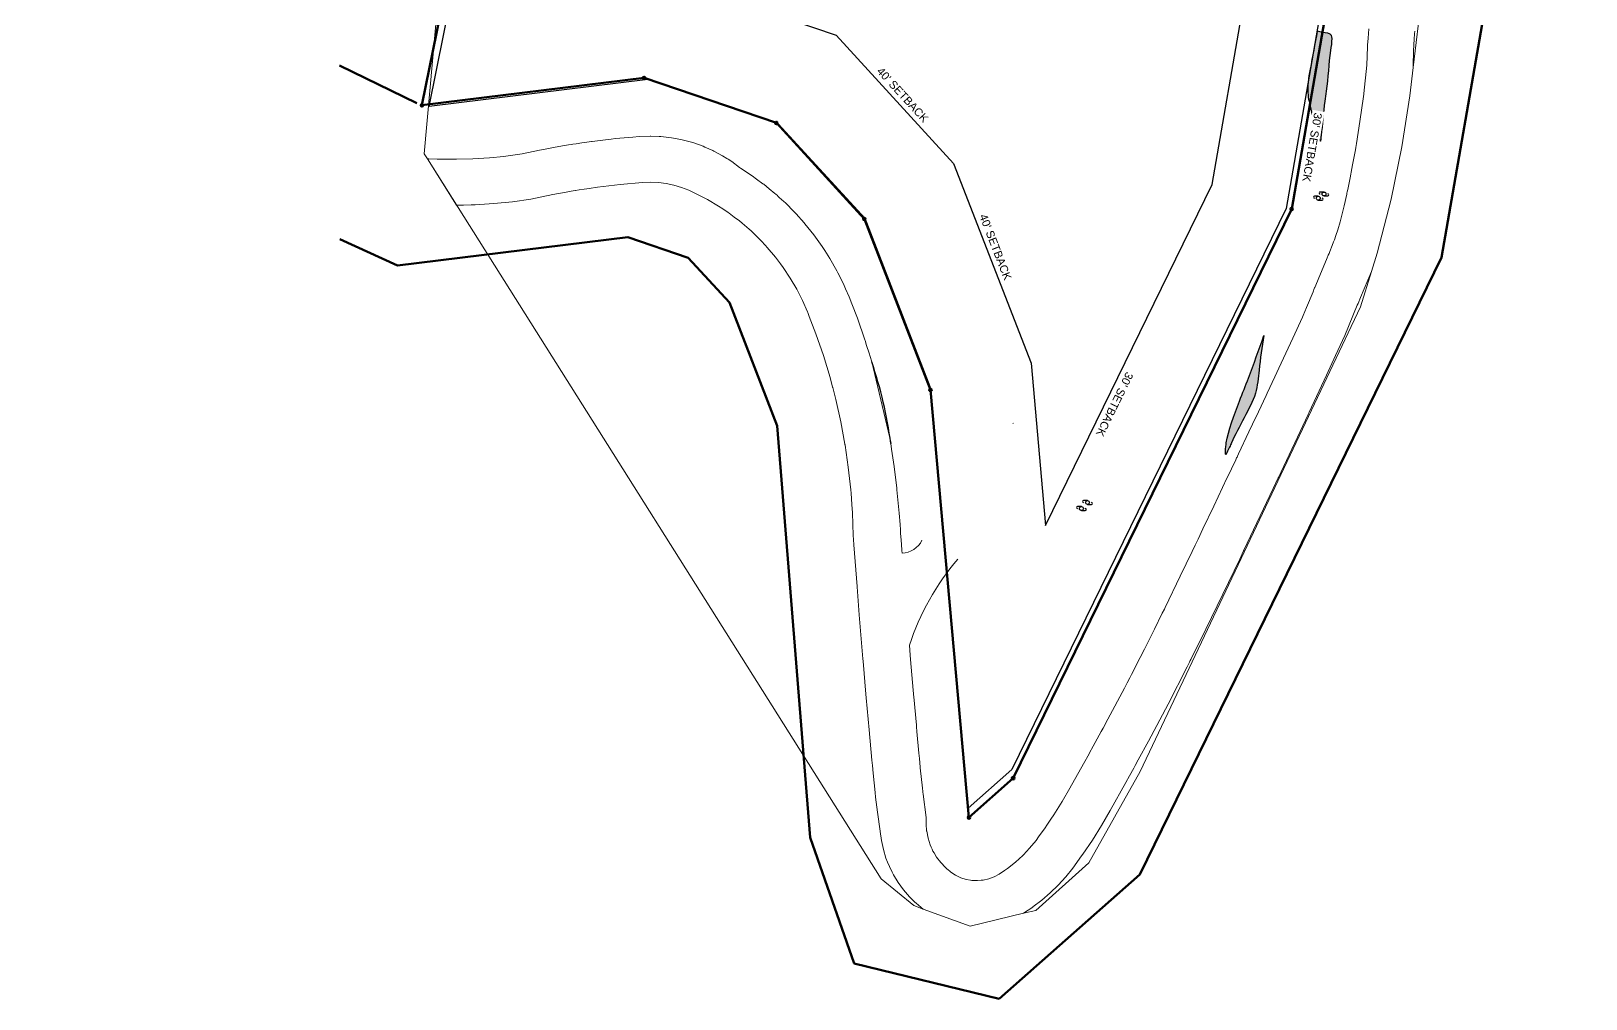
# Model space of a CAD drawing. Header units: feet. Extents: x 4475 to 7025, y -5344 to -4239.
# Drawn here: x 4850 to 5448, y -5344 to -4971 of the extents above; entities that cross this region are included whole.
import ezdxf

# ---------------------------------------------------------------- set-up
doc = ezdxf.new("R2010")
doc.units = ezdxf.units.FT
doc.header["$MEASUREMENT"] = 0
for name, color, linetype, lineweight in [('BOUNDLINE', 5, 'Continuous', 60), ('C-PROP-LINE-IDEN', 91, 'Continuous', 9), ('HATCH', 252, 'Continuous', 35), ('ROCK', 9, 'Continuous', 25), ('SYMBOL', 52, 'Continuous', 25)]:
    doc.layers.add(name, color=color, linetype=linetype, lineweight=lineweight)
doc.layers.add('C-PROP-LINE', color=230, linetype='Continuous')
doc.layers.add('C-TOPO', color=7, linetype='Continuous')
doc.styles.add('Arial', font='arial.ttf', dxfattribs={"height": 37.5})

# ---------------------------------------------------------------- blocks, each defined once
blk = doc.blocks.new('u_pole')
for p, q in [((0, 0.0375), (-0.075, 0.0375)), ((0, -0.0375), (0.075, -0.0375))]:
    blk.add_line(p, q)
blk.add_circle((0, 0), 0.0375)
for centre, start, end in [((-0.075, 0.01875), 90, 270), ((0.075, -0.01875), 270, 90)]:
    blk.add_arc(centre, 0.01875, start, end)
blk = doc.blocks.new('Family - ___-507578-Site')
at = {"layer": 'C-PROP-LINE'}
for p, q in [((-248.6, 1025.4), (-1191, 697.7)), ((1382.1, 456.7), (-248.6, 1025.4)), ((-1191, 697.7), (-2324.7, 601.2)), ((-2324.7, 601.2), (-1321, -1506.2)), ((1776.9, -315.2), (1382.1, 456.7)), ((2112, -2061.2), (1776.9, -315.2)), ((-886.8, -1087.6), (-52.5, -814.2)), ((-52.5, -814.2), (748.6, -964.1)), ((748.6, -964.1), (1601.1, -1494.9)), ((-1321, -1506.2), (-886.8, -1087.6)), ((1601.1, -1494.9), (2112, -2061.2))]:
    blk.add_line(p, q, dxfattribs=at)
blk = doc.blocks.new('Family - ___-510296-Site')
at = {"layer": 'C-PROP-LINE'}
for p, q in [((-1266.6, 1052.5), (-248.4, 1406.6)), ((-248.4, 1406.6), (1636.9, 749.1)), ((-2873.3, 915.8), (-1266.6, 1052.5)), ((-1376.6, -2226.6), (-2873.3, 915.8)), ((1636.9, 749.1), (2120.8, -196.9)), ((2120.8, -196.9), (2672.3, -3070.7)), ((-19.9, -1308.6), (-632.8, -1509.5)), ((571.6, -1419.3), (-19.9, -1308.6)), ((1290, -1866.6), (571.6, -1419.3)), ((-632.8, -1509.5), (-1376.6, -2226.6)), ((2617.7, -3338.4), (1290, -1866.6)), ((2672.3, -3070.7), (2617.7, -3338.4))]:
    blk.add_line(p, q, dxfattribs=at)

msp = doc.modelspace()

# ---------------------------------------------------------------- hatches: boundary and pattern name
at = {"layer": 'HATCH'}
h = msp.add_hatch(color=256, dxfattribs=at)
edge = h.paths.add_edge_path()
edge.add_spline(control_points=[(5344.44, -4971.46), (5345.09, -4971.63), (5346.86, -4972.1), (5349.98, -4972.17), (5350.21, -4975.54), (5348.97, -4982.42), (5348.74, -4990.69), (5346.86, -5001.46), (5346.61, -5007.7), (5345.87, -5012.49), (5345.86, -5015.16), (5342.63, -5005.11), (5342.03, -5002.06), (5340.28, -4993.74), (5341.99, -4984.52), (5343.53, -4976.33), (5344.44, -4971.46)], knot_values=[0, 0, 0, 0, 2.113432, 5.760281, 6.876977, 11.510696, 27.272271, 31.181173, 44.419973, 45.234907, 46.502445, 50.409013, 61.750627, 64.694526, 74.831852, 89.725309, 89.725309, 89.725309, 89.725309], degree=3, periodic=0)
h = msp.add_hatch(color=256, dxfattribs=at)
edge = h.paths.add_edge_path()
edge.add_spline(control_points=[(5323.9, -5088.6), (5321.96, -5094.11), (5318.96, -5102.63), (5313.62, -5115.81), (5309.76, -5126.54), (5309.14, -5132), (5309.08, -5135.05), (5310.37, -5132.21), (5312.09, -5128.41), (5316.18, -5120.11), (5321.21, -5111.47), (5322.02, -5100.34), (5323.2, -5093), (5323.9, -5088.6)], knot_values=[0, 0, 0, 0, 17.405915, 26.916186, 43.715772, 47.274309, 48.440671, 49.344203, 53.656922, 64.432286, 74.810967, 83.817161, 97.235625, 97.235625, 97.235625, 97.235625], degree=3, periodic=0)

# ---------------------------------------------------------------- linework, layer by layer
msp.add_arc((5021.67, -5150.72), 160.03, 7.39596, 18.96631)
at = {"layer": 'BOUNDLINE'}
for p, q in [((5000, -5000), (5057.62, -4715.73)), ((5349.74, -4952.64), (5334.6, -5039.89)), ((5410.24, -4954.91), (5392.26, -5058.57)), ((4998.01, -4999.12), (4968.28, -4984.68)), ((5085.45, -4989.47), (5000, -5000)), ((5136.34, -5006.77), (5085.45, -4989.47)), ((5170.2, -5043.75), (5136.34, -5006.77)), ((5334.6, -5039.89), (5227.47, -5258.94)), ((5195.67, -5109.52), (5170.2, -5043.75)), ((4990.57, -5061.62), (4968.36, -5051.53)), ((5079.15, -5050.7), (4990.57, -5061.62)), ((5102.47, -5058.63), (5079.15, -5050.7)), ((5118.33, -5075.94), (5102.47, -5058.63)), ((5392.26, -5058.57), (5276.15, -5295.97)), ((5136.66, -5123.31), (5118.33, -5075.94)), ((5210.43, -5274.04), (5195.67, -5109.52)), ((5136.66, -5123.31), (5149.34, -5281.76)), ((5227.47, -5258.94), (5210.43, -5274.04)), ((5149.34, -5281.76), (5166.27, -5330.31)), ((5276.15, -5295.97), (5222.09, -5343.88)), ((5166.27, -5330.31), (5222.09, -5343.88))]:
    msp.add_line(p, q, dxfattribs=at)
for centre in [(5085.45, -4989.47), (5000, -5000), (5136.34, -5006.77), (5334.6, -5039.89), (5170.2, -5043.75), (5195.67, -5109.52), (5227.47, -5258.94), (5210.43, -5274.04)]:
    msp.add_circle(centre, 0.5, dxfattribs=at)
at = {"layer": 'C-TOPO', "lineweight": 0}
for p, q in [((5019.49, -4811.98), (5000.84, -5018.65)), ((5381.28, -4985.47), (5385.07, -4953.76)), ((5363.81, -4976.9), (5363.99, -4974.13)), ((5363.99, -4974.13), (5363.81, -4976.9)), ((5363.99, -4974.13), (5364.22, -4970.62)), ((5364.22, -4970.62), (5363.99, -4974.13)), ((5381.74, -4974.49), (5381.46, -4979)), ((5381.46, -4979), (5381.74, -4974.49)), ((5381.86, -4972.54), (5381.74, -4974.49)), ((5381.74, -4974.49), (5381.86, -4972.54)), ((5381.98, -4971.4), (5381.86, -4972.54)), ((5381.86, -4972.54), (5381.98, -4971.4)), ((5363.56, -4984.49), (5363.77, -4977.55)), ((5363.77, -4977.55), (5363.56, -4984.49)), ((5363.77, -4977.55), (5363.81, -4976.9)), ((5363.81, -4976.9), (5363.77, -4977.55)), ((5381.46, -4979), (5381.3, -4984.71)), ((5381.3, -4984.71), (5381.46, -4979)), ((5362.33, -4995.4), (5363.56, -4984.49)), ((5363.56, -4984.49), (5362.33, -4995.4)), ((5379.99, -4996.3), (5381.28, -4985.47)), ((5381.28, -4985.47), (5381.3, -4984.71)), ((5381.28, -4985.47), (5381.3, -4984.71)), ((5360.84, -5006.27), (5362.17, -4996.55)), ((5362.17, -4996.55), (5360.84, -5006.27)), ((5362.17, -4996.55), (5362.29, -4995.68)), ((5362.29, -4995.68), (5362.17, -4996.55)), ((5362.29, -4995.68), (5362.33, -4995.4)), ((5362.33, -4995.4), (5362.29, -4995.68)), ((5377, -5015.98), (5379.99, -4996.3)), ((5359.5, -5014.64), (5360.84, -5006.27)), ((5360.84, -5006.27), (5359.5, -5014.64)), ((5074.49, -5012.79), (5081.08, -5012.2)), ((5081.08, -5012.2), (5074.49, -5012.79)), ((5081.08, -5012.2), (5083.57, -5011.99)), ((5083.57, -5011.99), (5081.08, -5012.2)), ((5083.57, -5011.99), (5087.74, -5011.84)), ((5087.74, -5011.84), (5083.57, -5011.99)), ((5087.74, -5011.84), (5087.99, -5011.85)), ((5087.99, -5011.85), (5087.74, -5011.84)), ((5087.99, -5011.85), (5091.29, -5011.98)), ((5091.29, -5011.98), (5087.99, -5011.85)), ((5091.29, -5011.98), (5091.92, -5012)), ((5091.92, -5012), (5091.29, -5011.98)), ((5091.92, -5012), (5096.06, -5012.48)), ((5096.06, -5012.48), (5091.92, -5012)), ((5038.53, -5018.7), (5045.25, -5017.28)), ((5045.25, -5017.28), (5038.53, -5018.7)), ((5045.25, -5017.28), (5046.76, -5016.96)), ((5046.76, -5016.96), (5045.25, -5017.28)), ((5046.76, -5016.96), (5047.45, -5016.82)), ((5047.45, -5016.82), (5046.76, -5016.96)), ((5047.45, -5016.82), (5051.24, -5016.13)), ((5051.24, -5016.13), (5047.45, -5016.82)), ((5051.24, -5016.13), (5054.84, -5015.49)), ((5054.84, -5015.49), (5051.24, -5016.13)), ((5054.84, -5015.49), (5056.42, -5015.2)), ((5056.42, -5015.2), (5054.84, -5015.49)), ((5056.42, -5015.2), (5057.63, -5015.02)), ((5057.63, -5015.02), (5056.42, -5015.2)), ((5057.63, -5015.02), (5058.03, -5014.96)), ((5058.03, -5014.96), (5057.63, -5015.02)), ((5058.03, -5014.96), (5059.33, -5014.77)), ((5059.33, -5014.77), (5058.03, -5014.96)), ((5059.33, -5014.77), (5061.51, -5014.44)), ((5061.51, -5014.44), (5059.33, -5014.77)), ((5061.51, -5014.44), (5062.54, -5014.29)), ((5062.54, -5014.29), (5061.51, -5014.44)), ((5062.54, -5014.29), (5065.22, -5013.89)), ((5065.22, -5013.89), (5062.54, -5014.29)), ((5065.22, -5013.89), (5065.44, -5013.86)), ((5065.44, -5013.86), (5065.22, -5013.89)), ((5065.44, -5013.86), (5071.63, -5013.13)), ((5071.63, -5013.13), (5065.44, -5013.86)), ((5071.63, -5013.13), (5072.85, -5012.98)), ((5072.85, -5012.98), (5071.63, -5013.13)), ((5072.85, -5012.98), (5074.49, -5012.79)), ((5074.49, -5012.79), (5072.85, -5012.98)), ((5096.06, -5012.48), (5097.54, -5012.76)), ((5097.54, -5012.76), (5096.06, -5012.48)), ((5097.54, -5012.76), (5100.16, -5013.27)), ((5100.16, -5013.27), (5097.54, -5012.76)), ((5100.16, -5013.27), (5104.19, -5014.36)), ((5104.19, -5014.36), (5100.16, -5013.27)), ((5104.19, -5014.36), (5108.13, -5015.75)), ((5108.13, -5015.75), (5104.19, -5014.36)), ((5108.13, -5015.75), (5108.85, -5016.07)), ((5108.85, -5016.07), (5108.13, -5015.75)), ((5108.85, -5016.07), (5111.95, -5017.44)), ((5111.95, -5017.44), (5108.85, -5016.07)), ((5111.95, -5017.44), (5112.28, -5017.62)), ((5112.28, -5017.62), (5111.95, -5017.44)), ((5112.28, -5017.62), (5115.64, -5019.4)), ((5115.64, -5019.4), (5112.28, -5017.62)), ((5358.02, -5022.94), (5359.1, -5017.11)), ((5359.1, -5017.11), (5358.02, -5022.94)), ((5359.1, -5017.11), (5359.24, -5016.24)), ((5359.24, -5016.24), (5359.1, -5017.11)), ((5359.24, -5016.24), (5359.48, -5014.71)), ((5359.48, -5014.71), (5359.24, -5016.24)), ((5359.48, -5014.71), (5359.49, -5014.7)), ((5359.49, -5014.7), (5359.48, -5014.71)), ((5359.49, -5014.69), (5359.5, -5014.64)), ((5359.5, -5014.64), (5359.49, -5014.69)), ((5359.49, -5014.7), (5359.49, -5014.69)), ((5359.49, -5014.69), (5359.49, -5014.7)), ((5372.86, -5036.05), (5377, -5015.98)), ((5000.84, -5018.65), (5002.1, -5020.65)), ((5002.1, -5020.65), (5002.09, -5020.65)), ((5002.09, -5020.65), (5002.14, -5020.65)), ((5002.14, -5020.65), (5002.09, -5020.65)), ((5002.09, -5020.65), (5013.3, -5038.43)), ((5002.1, -5020.65), (5176.67, -5297.66)), ((5013.3, -5038.43), (5002.1, -5020.65)), ((5002.14, -5020.65), (5002.37, -5020.65)), ((5002.37, -5020.65), (5002.14, -5020.65)), ((5002.37, -5020.65), (5002.68, -5020.65)), ((5002.68, -5020.65), (5002.37, -5020.65)), ((5002.68, -5020.65), (5005.87, -5020.69)), ((5005.87, -5020.69), (5002.68, -5020.65)), ((5005.87, -5020.69), (5008.42, -5020.69)), ((5008.42, -5020.69), (5005.87, -5020.69)), ((5008.42, -5020.69), (5013.24, -5020.7)), ((5013.24, -5020.7), (5008.42, -5020.69)), ((5013.24, -5020.7), (5019.59, -5020.56)), ((5019.59, -5020.56), (5013.24, -5020.7)), ((5019.59, -5020.56), (5025.93, -5020.19)), ((5025.93, -5020.19), (5019.59, -5020.56)), ((5025.93, -5020.19), (5031.44, -5019.64)), ((5031.44, -5019.64), (5025.93, -5020.19)), ((5031.44, -5019.64), (5032.24, -5019.56)), ((5032.24, -5019.56), (5031.44, -5019.64)), ((5032.24, -5019.56), (5038.53, -5018.7)), ((5038.53, -5018.7), (5032.24, -5019.56)), ((5115.64, -5019.4), (5117.29, -5020.45)), ((5117.29, -5020.45), (5115.64, -5019.4)), ((5117.29, -5020.45), (5117.76, -5020.75)), ((5117.76, -5020.75), (5117.29, -5020.45)), ((5117.76, -5020.75), (5119.16, -5021.64)), ((5119.16, -5021.64), (5117.76, -5020.75)), ((5119.16, -5021.64), (5122.15, -5023.87)), ((5122.15, -5023.87), (5119.16, -5021.64)), ((5122.15, -5023.87), (5122.51, -5024.14)), ((5122.51, -5024.14), (5122.15, -5023.87)), ((5122.51, -5024.14), (5123.13, -5024.54)), ((5123.13, -5024.54), (5122.51, -5024.14)), ((5357.1, -5027.91), (5357.76, -5024.32)), ((5357.76, -5024.32), (5357.1, -5027.91)), ((5357.76, -5024.32), (5358.02, -5022.94)), ((5358.02, -5022.94), (5357.76, -5024.32)), ((5084.86, -5029.68), (5076.2, -5030.44)), ((5076.2, -5030.44), (5084.86, -5029.68)), ((5087.91, -5029.58), (5084.86, -5029.68)), ((5084.86, -5029.68), (5087.91, -5029.58)), ((5090.94, -5029.72), (5087.91, -5029.58)), ((5087.91, -5029.58), (5090.94, -5029.72)), ((5093.96, -5030.11), (5090.94, -5029.72)), ((5090.94, -5029.72), (5093.96, -5030.11)), ((5096.94, -5030.74), (5093.96, -5030.11)), ((5093.96, -5030.11), (5096.94, -5030.74)), ((5123.13, -5024.54), (5125.29, -5025.97)), ((5125.29, -5025.97), (5123.13, -5024.54)), ((5125.29, -5025.97), (5127.1, -5027.15)), ((5127.1, -5027.15), (5125.29, -5025.97)), ((5127.1, -5027.15), (5128.76, -5028.37)), ((5128.76, -5028.37), (5127.1, -5027.15)), ((5128.76, -5028.37), (5131.18, -5030.15)), ((5131.18, -5030.15), (5128.76, -5028.37)), ((5131.18, -5030.15), (5131.53, -5030.4)), ((5131.53, -5030.4), (5131.18, -5030.15)), ((5356.16, -5032.36), (5357.1, -5027.91)), ((5357.1, -5027.91), (5356.16, -5032.36)), ((5041.9, -5036.12), (5034.79, -5037.12)), ((5034.79, -5037.12), (5041.9, -5036.12)), ((5050.41, -5034.31), (5041.9, -5036.12)), ((5041.9, -5036.12), (5050.41, -5034.31)), ((5055.52, -5033.38), (5050.41, -5034.31)), ((5050.41, -5034.31), (5055.52, -5033.38)), ((5057.44, -5033.04), (5055.52, -5033.38)), ((5055.52, -5033.38), (5057.44, -5033.04)), ((5058.96, -5032.76), (5057.44, -5033.04)), ((5057.44, -5033.04), (5058.96, -5032.76)), ((5059.08, -5032.74), (5058.96, -5032.76)), ((5058.96, -5032.76), (5059.08, -5032.74)), ((5060.42, -5032.54), (5059.08, -5032.74)), ((5059.08, -5032.74), (5060.42, -5032.54)), ((5062.38, -5032.25), (5060.42, -5032.54)), ((5060.42, -5032.54), (5062.38, -5032.25)), ((5063.41, -5032.09), (5062.38, -5032.25)), ((5062.38, -5032.25), (5063.41, -5032.09)), ((5064.37, -5031.95), (5063.41, -5032.09)), ((5063.41, -5032.09), (5064.37, -5031.95)), ((5067.57, -5031.47), (5064.37, -5031.95)), ((5064.37, -5031.95), (5067.57, -5031.47)), ((5076.2, -5030.44), (5067.57, -5031.47)), ((5067.57, -5031.47), (5076.2, -5030.44)), ((5099.85, -5031.6), (5096.94, -5030.74)), ((5096.94, -5030.74), (5099.85, -5031.6)), ((5102.69, -5032.7), (5099.85, -5031.6)), ((5099.85, -5031.6), (5102.69, -5032.7)), ((5105.43, -5034.02), (5102.69, -5032.7)), ((5102.69, -5032.7), (5105.43, -5034.02)), ((5109.82, -5036.27), (5105.43, -5034.02)), ((5105.43, -5034.02), (5109.82, -5036.27)), ((5114.07, -5038.77), (5109.82, -5036.27)), ((5109.82, -5036.27), (5114.07, -5038.77)), ((5131.53, -5030.4), (5133.63, -5032.12)), ((5133.63, -5032.12), (5131.53, -5030.4)), ((5133.63, -5032.12), (5135.78, -5033.88)), ((5135.78, -5033.88), (5133.63, -5032.12)), ((5135.78, -5033.88), (5136.13, -5034.2)), ((5136.13, -5034.2), (5135.78, -5033.88)), ((5136.13, -5034.2), (5136.74, -5034.75)), ((5136.74, -5034.75), (5136.13, -5034.2)), ((5136.74, -5034.75), (5136.93, -5034.93)), ((5136.93, -5034.93), (5136.74, -5034.75)), ((5136.93, -5034.93), (5137.45, -5035.41)), ((5137.45, -5035.41), (5136.93, -5034.93)), ((5137.45, -5035.41), (5139.26, -5037.05)), ((5139.26, -5037.05), (5137.45, -5035.41)), ((5354.84, -5038.65), (5355.78, -5034.16)), ((5355.78, -5034.16), (5354.84, -5038.65)), ((5355.78, -5034.16), (5355.87, -5033.75)), ((5355.87, -5033.75), (5355.78, -5034.16)), ((5355.87, -5033.75), (5355.96, -5033.3)), ((5355.96, -5033.3), (5355.87, -5033.75)), ((5355.96, -5033.3), (5356.16, -5032.36)), ((5356.16, -5032.36), (5355.96, -5033.3)), ((5367.46, -5056.84), (5372.86, -5036.05)), ((5013.74, -5038.42), (5013.3, -5038.43)), ((5013.3, -5038.43), (5013.74, -5038.42)), ((5015.95, -5038.38), (5013.74, -5038.42)), ((5013.74, -5038.42), (5015.95, -5038.38)), ((5018.94, -5038.31), (5015.95, -5038.38)), ((5015.95, -5038.38), (5018.94, -5038.31)), ((5020.48, -5038.28), (5018.94, -5038.31)), ((5018.94, -5038.31), (5020.48, -5038.28)), ((5027.65, -5037.84), (5020.48, -5038.28)), ((5020.48, -5038.28), (5027.65, -5037.84)), ((5034.79, -5037.12), (5027.65, -5037.84)), ((5027.65, -5037.84), (5034.79, -5037.12)), ((5115.71, -5039.86), (5114.07, -5038.77)), ((5114.07, -5038.77), (5115.71, -5039.86)), ((5117.86, -5041.3), (5115.71, -5039.86)), ((5115.71, -5039.86), (5117.86, -5041.3)), ((5118.18, -5041.51), (5117.86, -5041.3)), ((5117.86, -5041.3), (5118.18, -5041.51)), ((5120.17, -5043.01), (5118.18, -5041.51)), ((5118.18, -5041.51), (5120.17, -5043.01)), ((5139.26, -5037.05), (5139.84, -5037.58)), ((5139.84, -5037.58), (5139.26, -5037.05)), ((5139.84, -5037.58), (5140.44, -5038.19)), ((5140.44, -5038.19), (5139.84, -5037.58)), ((5140.44, -5038.19), (5141.09, -5038.84)), ((5141.09, -5038.84), (5140.44, -5038.19)), ((5141.09, -5038.84), (5141.88, -5039.64)), ((5141.88, -5039.64), (5141.09, -5038.84)), ((5141.88, -5039.64), (5143, -5040.77)), ((5143, -5040.77), (5141.88, -5039.64)), ((5143, -5040.77), (5143.7, -5041.49)), ((5143.7, -5041.49), (5143, -5040.77)), ((5143.7, -5041.49), (5144.04, -5041.87)), ((5144.04, -5041.87), (5143.7, -5041.49)), ((5144.04, -5041.87), (5144.86, -5042.79)), ((5144.86, -5042.79), (5144.04, -5041.87)), ((5353.69, -5043.34), (5354.84, -5038.65)), ((5354.84, -5038.65), (5353.69, -5043.34)), ((5120.65, -5043.37), (5120.17, -5043.01)), ((5120.17, -5043.01), (5120.65, -5043.37)), ((5121.25, -5043.83), (5120.65, -5043.37)), ((5120.65, -5043.37), (5121.25, -5043.83)), ((5122.12, -5044.48), (5121.25, -5043.83)), ((5121.25, -5043.83), (5122.12, -5044.48)), ((5123.21, -5045.41), (5122.12, -5044.48)), ((5122.12, -5044.48), (5123.21, -5045.41)), ((5125.89, -5047.67), (5123.21, -5045.41)), ((5123.21, -5045.41), (5125.89, -5047.67)), ((5126.59, -5048.33), (5125.89, -5047.67)), ((5125.89, -5047.67), (5126.59, -5048.33)), ((5144.86, -5042.79), (5146.02, -5044.09)), ((5146.02, -5044.09), (5144.86, -5042.79)), ((5146.02, -5044.09), (5147.04, -5045.24)), ((5147.04, -5045.24), (5146.02, -5044.09)), ((5147.04, -5045.24), (5147.36, -5045.59)), ((5147.36, -5045.59), (5147.04, -5045.24)), ((5147.36, -5045.59), (5150.79, -5049.88)), ((5150.79, -5049.88), (5147.36, -5045.59)), ((5351.57, -5050.12), (5352.32, -5047.97)), ((5352.32, -5047.97), (5351.57, -5050.12)), ((5352.32, -5047.97), (5353.25, -5044.82)), ((5353.25, -5044.82), (5352.32, -5047.97)), ((5353.25, -5044.82), (5353.69, -5043.34)), ((5353.69, -5043.34), (5353.25, -5044.82)), ((5128.48, -5050.13), (5126.59, -5048.33)), ((5126.59, -5048.33), (5128.48, -5050.13)), ((5129.2, -5050.8), (5128.48, -5050.13)), ((5128.48, -5050.13), (5129.2, -5050.8)), ((5129.47, -5051.06), (5129.2, -5050.8)), ((5129.2, -5050.8), (5129.47, -5051.06)), ((5130.28, -5051.92), (5129.47, -5051.06)), ((5129.47, -5051.06), (5130.28, -5051.92)), ((5130.39, -5052.04), (5130.28, -5051.92)), ((5130.28, -5051.92), (5130.39, -5052.04)), ((5130.49, -5052.15), (5130.39, -5052.04)), ((5130.39, -5052.04), (5130.49, -5052.15)), ((5130.62, -5052.29), (5130.49, -5052.15)), ((5130.49, -5052.15), (5130.62, -5052.29)), ((5130.74, -5052.41), (5130.62, -5052.29)), ((5130.62, -5052.29), (5130.74, -5052.41)), ((5131.88, -5053.62), (5130.74, -5052.41)), ((5130.74, -5052.41), (5131.88, -5053.62)), ((5132.13, -5053.89), (5131.88, -5053.62)), ((5131.88, -5053.62), (5132.13, -5053.89)), ((5132.85, -5054.65), (5132.13, -5053.89)), ((5132.13, -5053.89), (5132.85, -5054.65)), ((5150.79, -5049.88), (5153.99, -5054.34)), ((5153.99, -5054.34), (5150.79, -5049.88)), ((5349.25, -5056.25), (5350.17, -5053.96)), ((5350.17, -5053.96), (5349.25, -5056.25)), ((5350.17, -5053.96), (5350.74, -5052.53)), ((5350.74, -5052.53), (5350.17, -5053.96)), ((5350.74, -5052.53), (5351.02, -5051.7)), ((5351.02, -5051.7), (5350.74, -5052.53)), ((5351.02, -5051.7), (5351.57, -5050.12)), ((5351.57, -5050.12), (5351.02, -5051.7)), ((5136.02, -5058.43), (5132.85, -5054.65)), ((5132.85, -5054.65), (5136.02, -5058.43)), ((5137.96, -5061.03), (5136.02, -5058.43)), ((5136.02, -5058.43), (5137.96, -5061.03)), ((5153.99, -5054.34), (5154.94, -5055.83)), ((5154.94, -5055.83), (5153.99, -5054.34)), ((5154.94, -5055.83), (5156.26, -5057.9)), ((5156.26, -5057.9), (5154.94, -5055.83)), ((5156.26, -5057.9), (5156.95, -5058.97)), ((5156.95, -5058.97), (5156.26, -5057.9)), ((5156.95, -5058.97), (5159.67, -5063.74)), ((5159.67, -5063.74), (5156.95, -5058.97)), ((5344.73, -5067.05), (5348.24, -5058.71)), ((5348.24, -5058.71), (5344.73, -5067.05)), ((5348.24, -5058.71), (5348.67, -5057.69)), ((5348.67, -5057.69), (5348.24, -5058.71)), ((5348.67, -5057.69), (5348.95, -5057.01)), ((5348.95, -5057.01), (5348.67, -5057.69)), ((5348.95, -5057.01), (5349.25, -5056.25)), ((5349.25, -5056.25), (5348.95, -5057.01)), ((5365.28, -5063.95), (5367.46, -5056.84)), ((5138.97, -5062.39), (5137.96, -5061.03)), ((5137.96, -5061.03), (5138.97, -5062.39)), ((5141.7, -5066.5), (5138.97, -5062.39)), ((5138.97, -5062.39), (5141.7, -5066.5)), ((5159.67, -5063.74), (5160.04, -5064.48)), ((5160.04, -5064.48), (5159.67, -5063.74)), ((5160.04, -5064.48), (5162.13, -5068.65)), ((5162.13, -5068.65), (5160.04, -5064.48)), ((5365.28, -5063.95), (5361.08, -5073.93)), ((5361.08, -5073.93), (5365.28, -5063.95)), ((5361.12, -5077.48), (5365.28, -5063.95)), ((5144.18, -5070.76), (5141.7, -5066.5)), ((5141.7, -5066.5), (5144.18, -5070.76)), ((5146.42, -5075.16), (5144.18, -5070.76)), ((5144.18, -5070.76), (5146.42, -5075.16)), ((5162.13, -5068.65), (5162.98, -5070.6)), ((5162.98, -5070.6), (5162.13, -5068.65)), ((5162.98, -5070.6), (5164.33, -5073.69)), ((5164.33, -5073.69), (5162.98, -5070.6)), ((5340.28, -5077.84), (5342.8, -5071.71)), ((5342.8, -5071.71), (5340.28, -5077.84)), ((5342.8, -5071.71), (5343.3, -5070.49)), ((5343.3, -5070.49), (5342.8, -5071.71)), ((5343.3, -5070.49), (5343.43, -5070.18)), ((5343.43, -5070.18), (5343.3, -5070.49)), ((5343.43, -5070.18), (5343.46, -5070.1)), ((5343.46, -5070.1), (5343.43, -5070.18)), ((5343.46, -5070.1), (5343.82, -5069.23)), ((5343.82, -5069.23), (5343.46, -5070.1)), ((5343.82, -5069.23), (5344.73, -5067.05)), ((5344.73, -5067.05), (5343.82, -5069.23)), ((5148.3, -5079.43), (5146.42, -5075.16)), ((5146.42, -5075.16), (5148.3, -5079.43)), ((5164.33, -5073.69), (5165.36, -5076.36)), ((5165.36, -5076.36), (5164.33, -5073.69)), ((5165.36, -5076.36), (5167.51, -5081.93)), ((5167.51, -5081.93), (5165.36, -5076.36)), ((5276.36, -5256.34), (5361.12, -5077.48)), ((5339.03, -5080.89), (5340.28, -5077.84)), ((5340.28, -5077.84), (5339.03, -5080.89)), ((5359.82, -5076.95), (5355.06, -5088.56)), ((5355.06, -5088.56), (5359.82, -5076.95)), ((5360.12, -5076.23), (5359.82, -5076.95)), ((5359.82, -5076.95), (5360.12, -5076.23)), ((5361.08, -5073.93), (5360.12, -5076.23)), ((5360.12, -5076.23), (5361.08, -5073.93)), ((5148.41, -5079.68), (5148.3, -5079.43)), ((5148.3, -5079.43), (5148.41, -5079.68)), ((5149.02, -5081.28), (5148.41, -5079.68)), ((5148.41, -5079.68), (5149.02, -5081.28)), ((5151.57, -5087.9), (5149.02, -5081.28)), ((5149.02, -5081.28), (5151.57, -5087.9)), ((5167.51, -5081.93), (5170.41, -5090.27)), ((5170.41, -5090.27), (5167.51, -5081.93)), ((5335, -5089.62), (5338.78, -5081.49)), ((5338.78, -5081.49), (5335, -5089.62)), ((5338.78, -5081.49), (5339.03, -5080.89)), ((5339.03, -5080.89), (5338.78, -5081.49)), ((5154.43, -5096.24), (5151.57, -5087.9)), ((5151.57, -5087.9), (5154.43, -5096.24)), ((5329.62, -5101.16), (5335, -5089.62)), ((5335, -5089.62), (5329.62, -5101.16)), ((5355.06, -5088.56), (5351.49, -5096.22)), ((5351.49, -5096.22), (5355.06, -5088.56)), ((5170.41, -5090.27), (5170.47, -5090.48)), ((5170.47, -5090.48), (5170.41, -5090.27)), ((5170.47, -5090.48), (5171.07, -5092.41)), ((5171.07, -5092.41), (5170.47, -5090.48)), ((5171.07, -5092.41), (5172, -5095.42)), ((5172, -5095.42), (5171.07, -5092.41)), ((5172, -5095.42), (5172.4, -5096.71)), ((5172.4, -5096.71), (5172, -5095.42)), ((5156.98, -5104.68), (5154.43, -5096.24)), ((5154.43, -5096.24), (5156.98, -5104.68)), ((5172.4, -5096.71), (5173.01, -5098.71)), ((5173.01, -5098.71), (5172.4, -5096.71)), ((5173.01, -5098.71), (5180.46, -5130.1)), ((5328.05, -5104.53), (5329.62, -5101.16)), ((5329.62, -5101.16), (5328.05, -5104.53)), ((5351.49, -5096.22), (5347.96, -5103.8)), ((5347.96, -5103.8), (5351.49, -5096.22)), ((5157.97, -5108.45), (5156.98, -5104.68)), ((5156.98, -5104.68), (5157.97, -5108.45)), ((5325.16, -5110.73), (5328.05, -5104.53)), ((5328.05, -5104.53), (5325.16, -5110.73)), ((5347.96, -5103.8), (5341.33, -5118.04)), ((5341.33, -5118.04), (5347.96, -5103.8)), ((5158.01, -5108.58), (5157.97, -5108.45)), ((5157.97, -5108.45), (5158.01, -5108.58)), ((5159.22, -5113.21), (5158.01, -5108.58)), ((5158.01, -5108.58), (5159.22, -5113.21)), ((5161.14, -5121.81), (5159.22, -5113.21)), ((5159.22, -5113.21), (5161.14, -5121.81)), ((5321.76, -5117.96), (5324.75, -5111.61)), ((5324.75, -5111.61), (5321.76, -5117.96)), ((5324.75, -5111.61), (5325.16, -5110.73)), ((5325.16, -5110.73), (5324.75, -5111.61)), ((5319.55, -5122.65), (5321.76, -5117.96)), ((5321.76, -5117.96), (5319.55, -5122.65)), ((5340.9, -5118.95), (5329.48, -5143.19)), ((5329.48, -5143.19), (5340.9, -5118.95)), ((5340.94, -5118.86), (5340.9, -5118.95)), ((5340.9, -5118.95), (5340.94, -5118.86)), ((5340.95, -5118.84), (5340.94, -5118.85)), ((5340.94, -5118.85), (5340.95, -5118.84)), ((5340.94, -5118.85), (5340.94, -5118.86)), ((5340.94, -5118.86), (5340.94, -5118.85)), ((5341.33, -5118.04), (5340.95, -5118.84)), ((5340.95, -5118.84), (5341.33, -5118.04)), ((5162.73, -5130.43), (5161.14, -5121.81)), ((5161.14, -5121.81), (5162.73, -5130.43)), ((5227.62, -5122.34), (5227.37, -5122.38)), ((5227.37, -5122.38), (5227.62, -5122.34)), ((5314.16, -5134.11), (5318.14, -5125.63)), ((5318.14, -5125.63), (5314.16, -5134.11)), ((5318.14, -5125.63), (5319.55, -5122.65)), ((5319.55, -5122.65), (5318.14, -5125.63)), ((5162.74, -5130.48), (5162.73, -5130.43)), ((5162.73, -5130.43), (5162.74, -5130.48)), ((5162.75, -5130.61), (5162.74, -5130.48)), ((5162.74, -5130.48), (5162.75, -5130.61)), ((5162.76, -5130.62), (5162.75, -5130.61)), ((5162.75, -5130.61), (5162.76, -5130.62)), ((5162.76, -5130.63), (5162.76, -5130.62)), ((5162.76, -5130.62), (5162.76, -5130.63)), ((5162.76, -5130.65), (5162.76, -5130.63)), ((5162.76, -5130.63), (5162.76, -5130.65)), ((5162.77, -5130.74), (5162.76, -5130.65)), ((5162.76, -5130.65), (5162.77, -5130.74)), ((5164.01, -5139.2), (5162.77, -5130.74)), ((5162.77, -5130.74), (5164.01, -5139.2)), ((5180.46, -5130.1), (5180.37, -5130.12)), ((5180.37, -5130.12), (5180.7, -5132.33)), ((5180.7, -5132.33), (5180.37, -5130.12)), ((5180.7, -5132.33), (5181.67, -5139.02)), ((5181.67, -5139.02), (5180.7, -5132.33)), ((5311.43, -5139.9), (5313.07, -5136.42)), ((5313.07, -5136.42), (5311.43, -5139.9)), ((5313.07, -5136.42), (5313.42, -5135.66)), ((5313.42, -5135.66), (5313.07, -5136.42)), ((5313.42, -5135.66), (5313.56, -5135.37)), ((5313.56, -5135.37), (5313.42, -5135.66)), ((5313.56, -5135.37), (5313.71, -5135.06)), ((5313.71, -5135.06), (5313.56, -5135.37)), ((5313.71, -5135.06), (5314.16, -5134.11)), ((5314.16, -5134.11), (5313.71, -5135.06)), ((5164.97, -5147.97), (5164.01, -5139.2)), ((5164.01, -5139.2), (5164.97, -5147.97)), ((5181.67, -5139.02), (5182.55, -5146.31)), ((5182.55, -5146.31), (5181.67, -5139.02)), ((5304.62, -5154.28), (5309.7, -5143.54)), ((5309.7, -5143.54), (5304.62, -5154.28)), ((5309.7, -5143.54), (5311, -5140.81)), ((5311, -5140.81), (5309.7, -5143.54)), ((5311, -5140.81), (5311.43, -5139.9)), ((5311.43, -5139.9), (5311, -5140.81)), ((5329.4, -5143.37), (5327.47, -5147.46)), ((5327.47, -5147.46), (5329.4, -5143.37)), ((5329.48, -5143.19), (5329.4, -5143.37)), ((5329.4, -5143.37), (5329.48, -5143.19)), ((5165.06, -5149.24), (5164.97, -5147.97)), ((5164.97, -5147.97), (5165.06, -5149.24)), ((5165.37, -5153.64), (5165.06, -5149.24)), ((5165.06, -5149.24), (5165.37, -5153.64)), ((5182.55, -5146.31), (5182.57, -5146.44)), ((5182.57, -5146.44), (5182.55, -5146.31)), ((5182.57, -5146.44), (5182.64, -5147.01)), ((5182.64, -5147.01), (5182.57, -5146.44)), ((5182.64, -5147.01), (5182.75, -5147.94)), ((5182.75, -5147.94), (5182.64, -5147.01)), ((5182.75, -5147.94), (5182.75, -5147.94)), ((5182.75, -5147.94), (5183.6, -5156.9)), ((5183.6, -5156.9), (5182.75, -5147.94)), ((5182.75, -5147.94), (5182.75, -5147.94)), ((5327.47, -5147.46), (5316.21, -5171.25)), ((5316.21, -5171.25), (5327.47, -5147.46)), ((5165.59, -5156.76), (5165.37, -5153.64)), ((5165.37, -5153.64), (5165.59, -5156.76)), ((5300.47, -5163.04), (5304.62, -5154.28)), ((5304.62, -5154.28), (5300.47, -5163.04)), ((5165.9, -5165.57), (5165.59, -5156.76)), ((5165.59, -5156.76), (5165.9, -5165.57)), ((5183.6, -5156.9), (5183.91, -5161.36)), ((5183.91, -5161.36), (5183.6, -5156.9)), ((5183.91, -5161.36), (5184.05, -5163.38)), ((5184.05, -5163.38), (5183.91, -5161.36)), ((5166.01, -5167.03), (5165.9, -5165.57)), ((5165.9, -5165.57), (5166.01, -5167.03)), ((5166.17, -5169.09), (5166.01, -5167.03)), ((5166.01, -5167.03), (5166.17, -5169.09)), ((5184.05, -5163.38), (5184.15, -5164.75)), ((5184.15, -5164.75), (5184.05, -5163.38)), ((5184.15, -5164.75), (5184.22, -5165.87)), ((5184.22, -5165.87), (5184.15, -5164.75)), ((5184.22, -5165.87), (5184.45, -5168.88)), ((5184.45, -5168.88), (5184.22, -5165.87)), ((5297.49, -5169.28), (5298.63, -5166.92)), ((5298.63, -5166.92), (5297.49, -5169.28)), ((5298.63, -5166.92), (5300.47, -5163.04)), ((5300.47, -5163.04), (5298.63, -5166.92)), ((5167.4, -5185.18), (5166.17, -5169.09)), ((5166.17, -5169.09), (5167.4, -5185.18)), ((5184.45, -5168.88), (5184.64, -5171.34)), ((5184.64, -5171.34), (5184.45, -5168.88)), ((5184.64, -5171.34), (5184.72, -5172.35)), ((5184.72, -5172.35), (5184.64, -5171.34)), ((5291.72, -5181.22), (5296.33, -5171.68)), ((5296.33, -5171.68), (5291.72, -5181.22)), ((5296.33, -5171.68), (5297.49, -5169.28)), ((5297.49, -5169.28), (5296.33, -5171.68)), ((5316.1, -5171.48), (5314.63, -5174.59)), ((5314.63, -5174.59), (5316.1, -5171.48)), ((5316.15, -5171.37), (5316.1, -5171.48)), ((5316.1, -5171.48), (5316.15, -5171.37)), ((5316.21, -5171.25), (5316.15, -5171.37)), ((5316.15, -5171.37), (5316.21, -5171.25)), ((5314.63, -5174.59), (5301.55, -5201.62)), ((5301.55, -5201.62), (5314.63, -5174.59)), ((5167.4, -5185.25), (5167.4, -5185.18)), ((5167.4, -5185.18), (5167.4, -5185.25)), ((5168.23, -5196.06), (5167.4, -5185.25)), ((5167.4, -5185.25), (5168.23, -5196.06)), ((5285.9, -5193.24), (5291.72, -5181.22)), ((5291.72, -5181.22), (5285.9, -5193.24)), ((5168.49, -5199.17), (5168.23, -5196.06)), ((5168.23, -5196.06), (5168.49, -5199.17)), ((5281.76, -5201.6), (5284.82, -5195.44)), ((5284.82, -5195.44), (5281.76, -5201.6)), ((5284.82, -5195.44), (5285.62, -5193.83)), ((5285.62, -5193.83), (5284.82, -5195.44)), ((5285.62, -5193.83), (5285.9, -5193.24)), ((5285.9, -5193.24), (5285.62, -5193.83)), ((5169.65, -5213.02), (5168.49, -5199.17)), ((5168.49, -5199.17), (5169.65, -5213.02)), ((5280.6, -5203.93), (5281.76, -5201.6)), ((5281.76, -5201.6), (5280.6, -5203.93)), ((5301.55, -5201.62), (5295.77, -5213.26)), ((5295.77, -5213.26), (5301.55, -5201.62)), ((5187.54, -5207.8), (5187.86, -5211.65)), ((5187.86, -5211.65), (5187.54, -5207.8)), ((5276.28, -5212.48), (5277.92, -5209.28)), ((5277.92, -5209.28), (5276.28, -5212.48)), ((5277.92, -5209.28), (5278.55, -5208.06)), ((5278.55, -5208.06), (5277.92, -5209.28)), ((5278.55, -5208.06), (5280.09, -5204.96)), ((5280.09, -5204.96), (5278.55, -5208.06)), ((5280.09, -5204.96), (5280.6, -5203.93)), ((5280.6, -5203.93), (5280.09, -5204.96)), ((5169.72, -5213.84), (5169.65, -5213.02)), ((5169.65, -5213.02), (5169.72, -5213.84)), ((5170.78, -5226.54), (5169.72, -5213.84)), ((5169.72, -5213.84), (5170.78, -5226.54)), ((5187.86, -5211.65), (5187.99, -5213.21)), ((5187.99, -5213.21), (5187.86, -5211.65)), ((5187.99, -5213.21), (5188.99, -5225.1)), ((5188.99, -5225.1), (5187.99, -5213.21)), ((5272.91, -5219.06), (5276.28, -5212.48)), ((5276.28, -5212.48), (5272.91, -5219.06)), ((5295.24, -5214.32), (5294.38, -5216.05)), ((5294.38, -5216.05), (5295.24, -5214.32)), ((5295.55, -5213.71), (5295.24, -5214.32)), ((5295.24, -5214.32), (5295.55, -5213.71)), ((5295.77, -5213.26), (5295.55, -5213.71)), ((5295.55, -5213.71), (5295.77, -5213.26)), ((5271.3, -5222.19), (5272.27, -5220.3)), ((5272.27, -5220.3), (5271.3, -5222.19)), ((5272.27, -5220.3), (5272.91, -5219.06)), ((5272.91, -5219.06), (5272.27, -5220.3)), ((5294.38, -5216.05), (5287.03, -5230.39)), ((5287.03, -5230.39), (5294.38, -5216.05)), ((5170.91, -5227.96), (5170.78, -5226.54)), ((5170.78, -5226.54), (5170.91, -5227.96)), ((5188.99, -5225.1), (5189.02, -5225.42)), ((5189.02, -5225.42), (5188.99, -5225.1)), ((5189.02, -5225.42), (5189.08, -5226.07)), ((5189.08, -5226.07), (5189.02, -5225.42)), ((5189.08, -5226.07), (5189.11, -5226.4)), ((5189.11, -5226.4), (5189.08, -5226.07)), ((5189.11, -5226.4), (5189.14, -5226.79)), ((5189.14, -5226.79), (5189.11, -5226.4)), ((5189.14, -5226.79), (5189.22, -5227.61)), ((5189.22, -5227.61), (5189.14, -5226.79)), ((5189.22, -5227.61), (5190.21, -5238.48)), ((5190.21, -5238.48), (5189.22, -5227.61)), ((5263.87, -5236.24), (5270.22, -5224.23)), ((5270.22, -5224.23), (5263.87, -5236.24)), ((5270.22, -5224.23), (5271.3, -5222.19)), ((5271.3, -5222.19), (5270.22, -5224.23)), ((5172.04, -5240.39), (5170.91, -5227.96)), ((5170.91, -5227.96), (5172.04, -5240.39)), ((5287.03, -5230.39), (5279.49, -5244.63)), ((5279.49, -5244.63), (5287.03, -5230.39)), ((5190.21, -5238.48), (5190.27, -5239.22)), ((5190.27, -5239.22), (5190.21, -5238.48)), ((5190.27, -5239.22), (5190.43, -5240.96)), ((5190.43, -5240.96), (5190.27, -5239.22)), ((5261.3, -5240.95), (5262.01, -5239.64)), ((5262.01, -5239.64), (5261.3, -5240.95)), ((5262.01, -5239.64), (5263.87, -5236.24)), ((5263.87, -5236.24), (5262.01, -5239.64)), ((5173.1, -5252.03), (5172.04, -5240.39)), ((5172.04, -5240.39), (5173.1, -5252.03)), ((5190.43, -5240.96), (5191.2, -5249.37)), ((5191.2, -5249.37), (5190.43, -5240.96)), ((5258.21, -5246.62), (5261.3, -5240.95)), ((5261.3, -5240.95), (5258.21, -5246.62)), ((5279.49, -5244.63), (5275.52, -5251.93)), ((5275.52, -5251.93), (5279.49, -5244.63)), ((5191.2, -5249.37), (5191.38, -5251.37)), ((5191.38, -5251.37), (5191.2, -5249.37)), ((5191.38, -5251.37), (5191.68, -5254.69)), ((5191.68, -5254.69), (5191.38, -5251.37)), ((5254.46, -5253.41), (5256.63, -5249.54)), ((5256.63, -5249.54), (5254.46, -5253.41)), ((5256.63, -5249.54), (5256.84, -5249.14)), ((5256.84, -5249.14), (5256.63, -5249.54)), ((5256.84, -5249.14), (5258.21, -5246.62)), ((5258.21, -5246.62), (5256.84, -5249.14)), ((5173.29, -5254.07), (5173.1, -5252.03)), ((5173.1, -5252.03), (5173.29, -5254.07)), ((5173.55, -5256.99), (5173.29, -5254.07)), ((5173.29, -5254.07), (5173.55, -5256.99)), ((5174.33, -5264.49), (5173.55, -5256.99)), ((5173.55, -5256.99), (5174.33, -5264.49)), ((5191.68, -5254.69), (5191.71, -5254.97)), ((5191.71, -5254.97), (5191.68, -5254.69)), ((5191.71, -5254.97), (5192.55, -5262.77)), ((5192.55, -5262.77), (5191.71, -5254.97)), ((5249.25, -5262.76), (5254.46, -5253.41)), ((5254.46, -5253.41), (5249.25, -5262.76)), ((5256.49, -5291.49), (5276.36, -5256.34)), ((5273.81, -5255.06), (5272.18, -5258.06)), ((5272.18, -5258.06), (5273.81, -5255.06)), ((5274.37, -5254.03), (5273.81, -5255.06)), ((5273.81, -5255.06), (5274.37, -5254.03)), ((5275.52, -5251.93), (5274.37, -5254.03)), ((5274.37, -5254.03), (5275.52, -5251.93)), ((5192.55, -5262.77), (5192.69, -5264.02)), ((5192.69, -5264.02), (5192.55, -5262.77)), ((5246.26, -5267.96), (5249.25, -5262.76)), ((5249.25, -5262.76), (5246.26, -5267.96)), ((5270.75, -5260.62), (5264.74, -5271.4)), ((5264.74, -5271.4), (5270.75, -5260.62)), ((5272.18, -5258.06), (5270.75, -5260.62)), ((5270.75, -5260.62), (5272.18, -5258.06)), ((5174.54, -5266.18), (5174.33, -5264.49)), ((5174.33, -5264.49), (5174.54, -5266.18)), ((5175.26, -5271.97), (5174.54, -5266.18)), ((5174.54, -5266.18), (5175.26, -5271.97)), ((5192.69, -5264.02), (5192.73, -5264.37)), ((5192.73, -5264.37), (5192.69, -5264.02)), ((5192.73, -5264.37), (5192.81, -5265.03)), ((5192.81, -5265.03), (5192.73, -5264.37)), ((5192.81, -5265.03), (5194.02, -5274.01)), ((5194.02, -5274.01), (5192.81, -5265.03)), ((5243.1, -5273.05), (5246.26, -5267.96)), ((5246.26, -5267.96), (5243.1, -5273.05)), ((5176.32, -5279.31), (5175.26, -5271.97)), ((5175.26, -5271.97), (5176.32, -5279.31)), ((5193.99, -5275.01), (5193.95, -5276.62)), ((5193.95, -5276.62), (5193.99, -5275.01)), ((5194.02, -5274.01), (5193.99, -5275.01)), ((5193.99, -5275.01), (5194.02, -5274.01)), ((5240.43, -5277.02), (5241.97, -5274.73)), ((5241.97, -5274.73), (5240.43, -5277.02)), ((5241.97, -5274.73), (5243.1, -5273.05)), ((5243.1, -5273.05), (5241.97, -5274.73)), ((5264.74, -5271.4), (5261.45, -5277.12)), ((5261.45, -5277.12), (5264.74, -5271.4)), ((5176.34, -5279.43), (5176.32, -5279.31)), ((5176.32, -5279.31), (5176.34, -5279.43)), ((5176.77, -5282.92), (5176.34, -5279.43)), ((5176.34, -5279.43), (5176.77, -5282.92)), ((5193.95, -5276.62), (5193.94, -5276.68)), ((5193.94, -5276.68), (5193.95, -5276.62)), ((5193.94, -5276.68), (5194.16, -5279.24)), ((5194.16, -5279.24), (5193.94, -5276.68)), ((5194.16, -5279.24), (5194.17, -5279.35)), ((5194.17, -5279.35), (5194.16, -5279.24)), ((5194.17, -5279.35), (5194.69, -5281.98)), ((5194.69, -5281.98), (5194.17, -5279.35)), ((5236.23, -5282.87), (5237.23, -5281.49)), ((5237.23, -5281.49), (5236.23, -5282.87)), ((5237.23, -5281.49), (5239.75, -5278.02)), ((5239.75, -5278.02), (5237.23, -5281.49)), ((5239.75, -5278.02), (5240.43, -5277.02)), ((5240.43, -5277.02), (5239.75, -5278.02)), ((5261.45, -5277.12), (5257.96, -5282.73)), ((5257.96, -5282.73), (5261.45, -5277.12)), ((5177.5, -5286.35), (5176.77, -5282.92)), ((5176.77, -5282.92), (5177.5, -5286.35)), ((5178.51, -5289.72), (5177.5, -5286.35)), ((5177.5, -5286.35), (5178.51, -5289.72)), ((5194.69, -5281.98), (5195.5, -5284.53)), ((5195.5, -5284.53), (5194.69, -5281.98)), ((5195.5, -5284.53), (5195.91, -5285.46)), ((5195.91, -5285.46), (5195.5, -5284.53)), ((5195.91, -5285.46), (5196.27, -5286.25)), ((5196.27, -5286.25), (5195.91, -5285.46)), ((5196.27, -5286.25), (5196.59, -5286.97)), ((5196.59, -5286.97), (5196.27, -5286.25)), ((5196.59, -5286.97), (5196.99, -5287.65)), ((5196.99, -5287.65), (5196.59, -5286.97)), ((5231.4, -5288.41), (5233.79, -5285.87)), ((5233.79, -5285.87), (5231.4, -5288.41)), ((5233.79, -5285.87), (5236.23, -5282.87)), ((5236.23, -5282.87), (5233.79, -5285.87)), ((5257.96, -5282.73), (5254.28, -5288.2)), ((5254.28, -5288.2), (5257.96, -5282.73)), ((5179.14, -5291.31), (5178.51, -5289.72)), ((5178.51, -5289.72), (5179.14, -5291.31)), ((5179.81, -5292.98), (5179.14, -5291.31)), ((5179.14, -5291.31), (5179.81, -5292.98)), ((5180.85, -5295.07), (5179.81, -5292.98)), ((5179.81, -5292.98), (5180.85, -5295.07)), ((5196.99, -5287.65), (5197.95, -5289.28)), ((5197.95, -5289.28), (5196.99, -5287.65)), ((5197.95, -5289.28), (5199.57, -5291.41)), ((5199.57, -5291.41), (5197.95, -5289.28)), ((5199.57, -5291.41), (5201.41, -5293.36)), ((5201.41, -5293.36), (5199.57, -5291.41)), ((5201.41, -5293.36), (5201.79, -5293.68)), ((5201.79, -5293.68), (5201.41, -5293.36)), ((5225.24, -5293.7), (5228.28, -5291.31)), ((5228.28, -5291.31), (5225.24, -5293.7)), ((5228.28, -5291.31), (5228.29, -5291.29)), ((5228.29, -5291.29), (5228.28, -5291.31)), ((5228.29, -5291.29), (5231.13, -5288.69)), ((5231.13, -5288.69), (5228.29, -5291.29)), ((5231.13, -5288.69), (5231.4, -5288.41)), ((5231.4, -5288.41), (5231.13, -5288.69)), ((5236.15, -5309.79), (5256.49, -5291.49)), ((5250.43, -5293.5), (5250.4, -5293.54)), ((5250.4, -5293.54), (5250.43, -5293.5)), ((5253.78, -5288.88), (5250.43, -5293.5)), ((5250.43, -5293.5), (5253.78, -5288.88)), ((5254.28, -5288.2), (5253.78, -5288.88)), ((5253.78, -5288.88), (5254.28, -5288.2)), ((5176.67, -5297.66), (5189.27, -5307.98)), ((5181.37, -5296.13), (5180.85, -5295.07)), ((5180.85, -5295.07), (5181.37, -5296.13)), ((5183.2, -5299.12), (5181.37, -5296.13)), ((5181.37, -5296.13), (5183.2, -5299.12)), ((5185.28, -5301.96), (5183.2, -5299.12)), ((5183.2, -5299.12), (5185.28, -5301.96)), ((5201.79, -5293.68), (5202.04, -5293.89)), ((5202.04, -5293.89), (5201.79, -5293.68)), ((5202.04, -5293.89), (5202.32, -5294.13)), ((5202.32, -5294.13), (5202.04, -5293.89)), ((5202.32, -5294.13), (5203.2, -5294.86)), ((5203.2, -5294.86), (5202.32, -5294.13)), ((5203.2, -5294.86), (5203.46, -5295.08)), ((5203.46, -5295.08), (5203.2, -5294.86)), ((5203.46, -5295.08), (5205.3, -5296.28)), ((5205.3, -5296.28), (5203.46, -5295.08)), ((5205.3, -5296.28), (5207.28, -5297.22)), ((5207.28, -5297.22), (5205.3, -5296.28)), ((5207.28, -5297.22), (5209.37, -5297.88)), ((5209.37, -5297.88), (5207.28, -5297.22)), ((5209.37, -5297.88), (5211.05, -5298.18)), ((5211.05, -5298.18), (5209.37, -5297.88)), ((5211.05, -5298.18), (5211.53, -5298.27)), ((5211.53, -5298.27), (5211.05, -5298.18)), ((5211.53, -5298.27), (5213.72, -5298.36)), ((5213.72, -5298.36), (5211.53, -5298.27)), ((5213.72, -5298.36), (5215.19, -5298.23)), ((5215.19, -5298.23), (5213.72, -5298.36)), ((5215.19, -5298.23), (5215.9, -5298.16)), ((5215.9, -5298.16), (5215.19, -5298.23)), ((5215.9, -5298.16), (5218.04, -5297.67)), ((5218.04, -5297.67), (5215.9, -5298.16)), ((5218.04, -5297.67), (5220.1, -5296.91)), ((5220.1, -5296.91), (5218.04, -5297.67)), ((5220.1, -5296.91), (5222.03, -5295.87)), ((5222.03, -5295.87), (5220.1, -5296.91)), ((5222.03, -5295.87), (5224.1, -5294.47)), ((5224.1, -5294.47), (5222.03, -5295.87)), ((5224.1, -5294.47), (5225.24, -5293.7)), ((5225.24, -5293.7), (5224.1, -5294.47)), ((5247.7, -5296.9), (5244.8, -5300.1)), ((5244.8, -5300.1), (5247.7, -5296.9)), ((5250.4, -5293.54), (5247.7, -5296.9)), ((5247.7, -5296.9), (5250.4, -5293.54)), ((5187.58, -5304.61), (5185.28, -5301.96)), ((5185.28, -5301.96), (5187.58, -5304.61)), ((5189.64, -5306.6), (5187.58, -5304.61)), ((5187.58, -5304.61), (5189.64, -5306.6)), ((5241.71, -5303.1), (5238.44, -5305.92)), ((5238.44, -5305.92), (5241.71, -5303.1)), ((5244.8, -5300.1), (5241.71, -5303.1)), ((5241.71, -5303.1), (5244.8, -5300.1)), ((5189.27, -5307.98), (5192.82, -5309.28)), ((5190.1, -5307.05), (5189.64, -5306.6)), ((5189.64, -5306.6), (5190.1, -5307.05)), ((5190.12, -5307.07), (5190.1, -5307.05)), ((5190.1, -5307.05), (5190.12, -5307.07)), ((5192.82, -5309.28), (5190.12, -5307.07)), ((5190.12, -5307.07), (5192.82, -5309.28)), ((5210.86, -5315.84), (5192.82, -5309.28)), ((5210.86, -5315.84), (5231.42, -5310.92)), ((5235.01, -5308.53), (5231.42, -5310.92)), ((5231.42, -5310.92), (5235.01, -5308.53)), ((5236.15, -5309.79), (5231.42, -5310.92)), ((5235.07, -5308.48), (5235.01, -5308.53)), ((5235.01, -5308.53), (5235.07, -5308.48)), ((5238.44, -5305.92), (5235.07, -5308.48)), ((5235.07, -5308.48), (5238.44, -5305.92))]:
    msp.add_line(p, q, dxfattribs=at)
at = {"layer": 'C-TOPO', "lineweight": 0, "flags": 128}
for points, elevation in [([(5192.36, -5167.4, -0.272253), (5184.72, -5172.35, 0.039435)], 3443.67), ([(5206.15, -5174.65, 0.099632), (5187.54, -5207.8, -2.850063)], 3445.42)]:
    msp.add_lwpolyline(points, format="xyb", dxfattribs=dict(at, elevation=elevation))
at = {"layer": 'ROCK'}
for points in [[(5344.44, -4971.46), (5346.5, -4971.92), (5349.93, -4973.17), (5350.11, -4974.27), (5349.66, -4978.88), (5348.02, -4994.56), (5347.43, -4998.42), (5346.01, -5011.59), (5345.91, -5012.39), (5345.81, -5013.66), (5344.25, -5010.07), (5341.4, -4999.1), (5340.88, -4996.2), (5341.7, -4986.09), (5344.44, -4971.46)], [(5323.9, -5088.6), (5317.96, -5104.96), (5314.49, -5113.81), (5309.44, -5129.83), (5309.12, -5133.38), (5309.22, -5134.54), (5309.67, -5133.76), (5311.46, -5129.83), (5316.28, -5120.2), (5320.65, -5110.79), (5322.02, -5101.88), (5323.9, -5088.6)]]:
    msp.add_spline(points, degree=3, dxfattribs=at)

# ---------------------------------------------------------------- block references
at = {"layer": 'C-PROP-LINE', "xscale": 0.0821167883211679, "yscale": 0.0821167883211679, "zscale": 0.0821167883211679, "rotation": 323.074}
msp.add_blockref('Family - ___-510296-Site', (5202.96, -4922.16), dxfattribs=at)
at = {"layer": 'C-PROP-LINE', "lineweight": 5, "xscale": 0.0821167883211679, "yscale": 0.0821167883211679, "zscale": 0.0821167883211679, "rotation": 323.074}
msp.add_blockref('Family - ___-507578-Site', (5202.96, -4922.16), dxfattribs=at)
at = {"layer": 'SYMBOL', "xscale": 20, "yscale": 20}
for p in [(5344.82, -5035.75), (5347.04, -5034.11), (5253.7, -5155.19), (5256.04, -5152.84)]:
    msp.add_blockref('u_pole', p, dxfattribs=at)

# ---------------------------------------------------------------- next in the draw order: texts
at = {"layer": 'C-PROP-LINE-IDEN', "char_height": 3.0794, "width": 33.5899, "attachment_point": 1, "style": 'Arial', "bg_fill": 3, "box_fill_scale": 1.25, "bg_fill_color": 256, "bg_fill_true_color": 13158600, "bg_fill_transparency": 0}
for s, insert, rotation in [("40' SETBACK", (5177.02, -4984.99), 312.47791), ("30' SETBACK", (5346.32, -5003.17), 260.15994), ("40' SETBACK", (5217.23, -5041.44), 291.16402), ("30' SETBACK", (5273.79, -5103.67), 243.93902)]:
    msp.add_mtext(s, dxfattribs=dict(at, insert=insert, rotation=rotation))

doc.saveas('drawing.dxf')
